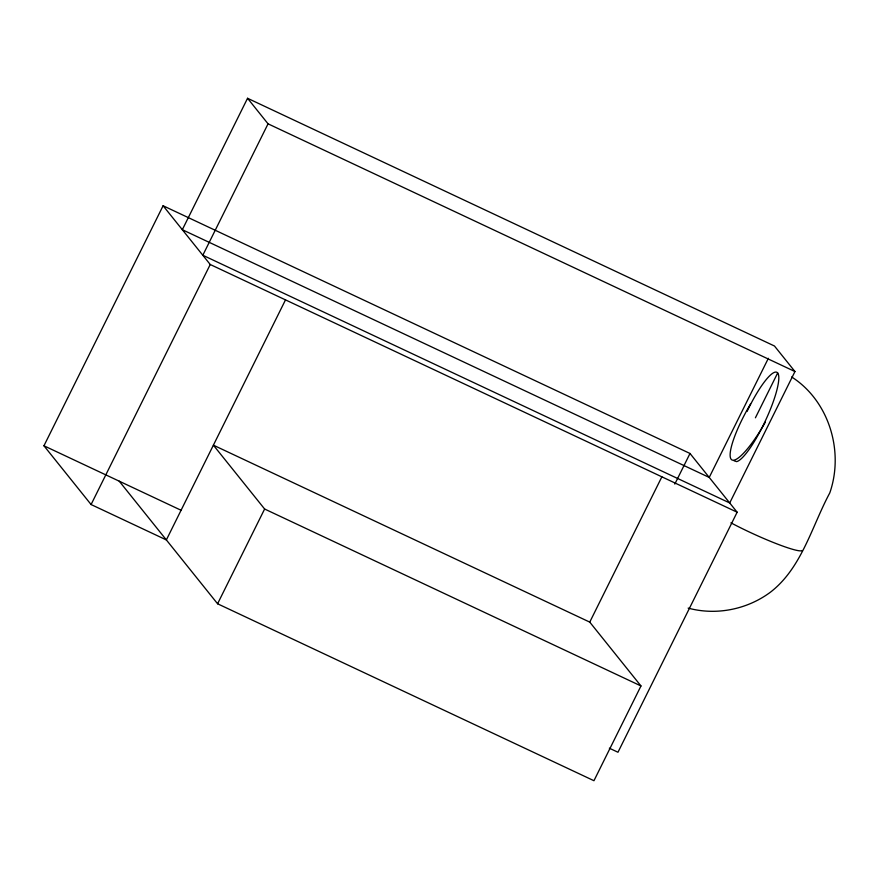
<?xml version="1.0" encoding="UTF-8"?>
<svg xmlns="http://www.w3.org/2000/svg" width="879" height="879" viewBox="0 0 879 879"><rect width="100%" height="100%" fill="white"/><g stroke="black" fill="none" stroke-linecap="round" stroke-linejoin="round"><path stroke-width="1.32" d="M285.51 299.882L166.351 539.926L91.086 504.535L43.95 445.785L163.098 205.752L690.004 453.476L737.14 512.215L617.981 752.248L609.345 748.194M247.559 98.283L268.051 123.829L202.818 255.251L729.713 502.964L794.957 371.542L774.465 346.007L247.559 98.283L182.327 229.705L709.221 477.429L768.367 358.291M91.086 504.535L210.235 264.502L163.098 205.752M217.585 603.774L264.623 509.018L213.388 445.17L589.754 622.112L640.978 685.961L593.951 780.717L217.585 603.774L119.225 481.176M589.754 622.112L661.865 476.825M674.808 484.087L690.004 453.476M755.413 417.8L777.673 372.96M688.147 608.103C716.253 615.75 747.293 609.477 770.564 592.083C801.824 567.9 811.822 526.323 829.787 492.91C844.236 451.454 829.139 400.956 791.66 376.959M734.042 460.794L736.646 461.618A49.29 10.284 -64.8 0 0 767.191 416.833A49.29 10.284 -64.8 0 0 776.465 372.147A49.29 10.284 -64.8 0 0 747.051 411.471M268.051 123.829L794.957 371.542M210.235 264.502L737.14 512.215M264.623 509.018L640.978 685.961M43.95 445.785L181.327 510.38M802.044 550.529A50.993 5.406 24.6 0 1 730.932 522.829M765.312 422.228A50.971 10.944 -61 0 1 731.174 459.288A50.971 10.944 -61 0 1 750.589 403.879"/></g></svg>
